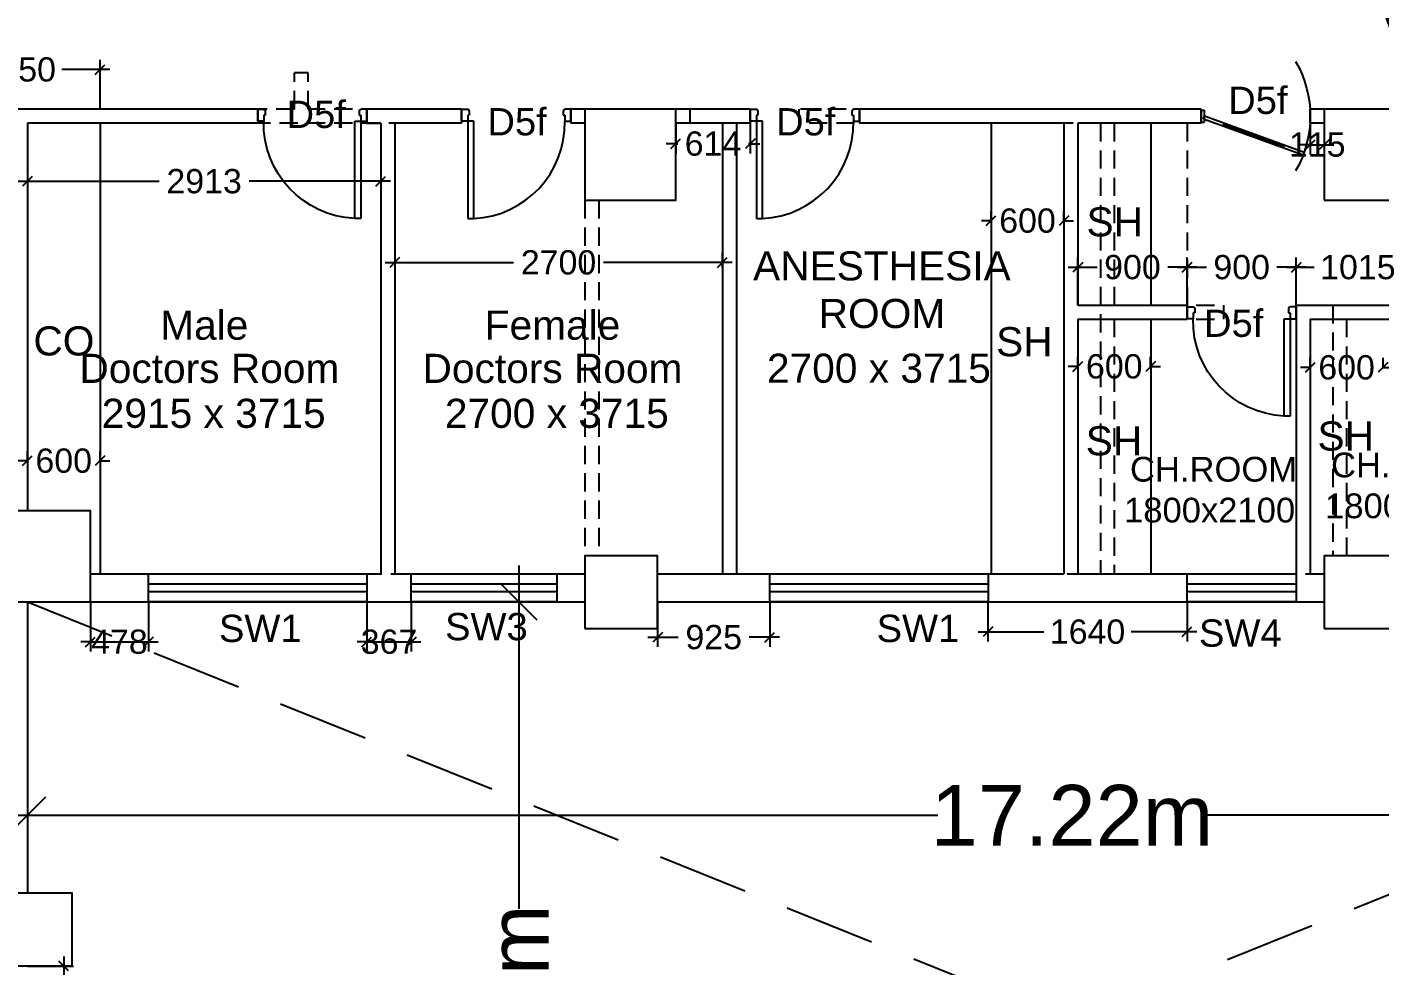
# Model space of a CAD drawing. Extents: x 6345096 to 6738923, y -6490958 to -6305885.
# Drawn here: x 6618471 to 6629621, y -6354541 to -6346804 of the extents above; entities that cross this region are included whole.
import ezdxf
from ezdxf.enums import TextEntityAlignment as Align

# ---------------------------------------------------------------- set-up
doc = ezdxf.new("R2010")
doc.units = 0
doc.header["$LTSCALE"] = 600
doc.header["$MEASUREMENT"] = 0
doc.header["$PDMODE"] = 35
doc.linetypes.add('HIDDEN', pattern=[0.375, 0.25, -0.125])
doc.linetypes.add('HIDDEN2', pattern=[0.1875, 0.125, -0.0625])
doc.layers.get('0').update_dxf_attribs({"linetype": 'CONTINUOUS'})
doc.layers.get('Defpoints').update_dxf_attribs({"linetype": 'CONTINUOUS'})
for name, color, linetype in [('8', 8, 'CONTINUOUS'), ('Counter', 7, 'CONTINUOUS'), ('DIMEN', 5, 'CONTINUOUS'), ('DOOR', 32, 'CONTINUOUS'), ('Duct', 8, 'CONTINUOUS'), ('FURN', 32, 'CONTINUOUS'), ('HS', 251, 'CONTINUOUS'), ('joinery', 7, 'CONTINUOUS'), ('LA-column', 3, 'CONTINUOUS'), ('REVISIONS', 6, 'CONTINUOUS'), ('Room Dim', 1, 'CONTINUOUS'), ('Shleves', 7, 'CONTINUOUS'), ('TEXT', 6, 'CONTINUOUS'), ('Walls', 7, 'CONTINUOUS'), ('WIN', 151, 'CONTINUOUS'), ('Working Dim', 5, 'CONTINUOUS')]:
    doc.layers.add(name, color=color, linetype=linetype)
doc.styles.add('ari', font='arial.ttf')
doc.styles.add('ARIAL', font='arial.ttf')
doc.styles.get("Standard").update_dxf_attribs({"font": 'romans.shx'})
doc.dimstyles.new('int. dim', dxfattribs={"dimtxt": 200, "dimasz": 80, "dimexe": 80, "dimexo": 0, "dimgap": 70, "dimtad": 0, "dimdec": 0, "dimzin": 12, "dimdsep": 46, "dimtxsty": 'ari', "dimblk": 'OBLIQUE', "dimcen": 2, "dimdle": 80, "dimclrd": 256, "dimclre": 256, "dimclrt": 6, "dimadec": 0, "dimazin": 0, "dimtfac": 1, "dimtdec": 0, "dimtix": 1, "dimtmove": 2, "dimatfit": 3, "dimfxl": 1, "dimtolj": 1, "dimtzin": 0, "dimlwd": -1, "dimlwe": -1, "dimarcsym": 0})
doc.dimstyles.new('STANDARD$0', dxfattribs={"dimscale": 0, "dimtxt": 150, "dimasz": 125, "dimexe": 0.75, "dimexo": 1, "dimgap": 25, "dimtad": 1, "dimdec": 0, "dimdsep": 46, "dimtxsty": 'Standard', "dimblk1": 'DOT', "dimblk2": 'DOT', "dimsah": 1, "dimcen": 2.5, "dimclrd": 1, "dimclre": 1, "dimclrt": 3, "dimadec": 0, "dimazin": 0, "dimtfac": 1, "dimtdec": 0, "dimtmove": 0, "dimatfit": 3, "dimldrblk": 'DOT', "dimfxl": 1, "dimtolj": 1, "dimtzin": 0, "dimarcsym": 0})

# ---------------------------------------------------------------- blocks, each defined once
blk = doc.blocks.new('Z$W@#5624')
at = {"layer": 'DOOR'}
for p, q in [((19, 470), (840, 769)), ((28, 446), (849, 745)), ((188, 518), (680, 697)), ((676, 709), (685, 685)), ((0, 400), (0, 499)), ((0, 499), (25, 499)), ((19, 470), (28, 446)), ((25, 400), (25, 499)), ((183, 529), (192, 506)), ((1770, 453), (949, 154)), ((1779, 429), (1770, 453)), ((1798, 499), (1773, 499)), ((1773, 400), (1773, 499)), ((1798, 400), (1798, 499)), ((0, 400), (25, 400)), ((1779, 429), (957, 130)), ((1610, 381), (1117, 202)), ((1614, 369), (1606, 393)), ((1798, 400), (1773, 400)), ((1113, 214), (1122, 190))]:
    blk.add_line(p, q, dxfattribs=at)
at = {"layer": 'DOOR', "color": 145}
for centre, start_param, end_param in [((0, 449), 2.617994, 3.665191), ((1798, 449), -0.523599, 0.523599)]:
    blk.add_ellipse(centre, major_axis=(-899, 0), ratio=1, start_param=start_param, end_param=end_param, dxfattribs=at)
blk = doc.blocks.new('A$C0C564F2B')
at = {"layer": 'DOOR'}
for p, q in [((-31, 4), (-944, -329)), ((-21, -23), (-31, 4)), ((-28, 56), (-28, -56)), ((0, 56), (-28, 56)), ((0, 56), (0, -56)), ((-21, -23), (-935, -355)), ((-209, -76), (-757, -276)), ((-204, -89), (-214, -63)), ((0, -56), (-28, -56)), ((-752, -289), (-762, -262))]:
    blk.add_line(p, q, dxfattribs=at)
at = {"layer": 'DOOR', "color": 145}
blk.add_ellipse((0, 0), major_axis=(-1000, 0), ratio=1, start_param=-0.523599, end_param=0.523599, dxfattribs=at)
blk = doc.blocks.new('1000')
at = {"layer": 'DOOR'}
for p, q in [((0, -100), (0, 0)), ((0, 0), (50, 0)), ((50, -100), (0, -100)), ((50, 0), (50, -2)), ((63, -49), (50, -49)), ((50, -49), (50, -100)), ((50, -100), (50, -901)), ((100, -100), (50, -100)), ((63, -13), (61, -13)), ((63, -13), (63, -49)), ((100, -901), (100, -100)), ((837, -13), (837, -49)), ((837, -13), (839, -13)), ((837, -49), (850, -49)), ((850, 0), (850, -2)), ((900, 0), (850, 0)), ((850, -49), (850, -100)), ((850, -100), (900, -100)), ((900, -100), (900, 0)), ((50, -901), (100, -901))]:
    blk.add_line(p, q, dxfattribs=at)
for centre, major_axis, start_param, end_param in [((50, -13), (-7.95, 7.95), 3.926991, 5.497787), ((850, -13), (7.95, 7.95), 0.785398, 2.356194)]:
    blk.add_ellipse(centre, major_axis=major_axis, ratio=1, start_param=start_param, end_param=end_param, dxfattribs=at)
at = {"layer": 'DOOR', "color": 145}
blk.add_ellipse((64, -115), major_axis=(-520, 590), ratio=1, start_param=2.464943, end_param=4.009476, dxfattribs=at)
blk = doc.blocks.new('_Oblique')
at = {"color": 0, "linetype": 'ByBlock', "lineweight": -2}
blk.add_line((-0.5, -0.5), (0.5, 0.5), dxfattribs=at)
blk = doc.blocks.new('*D976')
at = {"layer": 'Defpoints', "color": 0, "transparency": 16777216}
for p in [(6629046, -6347596, 5), (6629161, -6347596, 5), (6629161, -6347773)]:
    blk.add_point(p, dxfattribs=at)
at = {"layer": 'Working Dim', "transparency": 16777216}
for p, q in [((6629046, -6347596), (6629046, -6347853)), ((6629161, -6347596), (6629161, -6347853)), ((6629046, -6347773), (6628966, -6347773)), ((6629046, -6347773), (6629161, -6347773)), ((6629161, -6347773), (6629241, -6347773))]:
    blk.add_line(p, q, dxfattribs=at)
at = {"layer": 'Working Dim', "transparency": 16777216, "xscale": 80, "yscale": 80, "zscale": 80}
blk.add_blockref('_Oblique', (6629046, -6347773), dxfattribs=at)
at = {"layer": 'Working Dim', "transparency": 16777216, "xscale": 80, "yscale": 80, "zscale": 80, "rotation": 180}
blk.add_blockref('_Oblique', (6629161, -6347773), dxfattribs=at)
at = {"layer": 'Working Dim', "color": 6, "transparency": 16777216, "insert": (6629104, -6347773), "char_height": 200, "attachment_point": 5, "style": 'ari'}
blk.add_mtext('\\A1;115', dxfattribs=at)
blk = doc.blocks.new('*D977')
at = {"layer": 'Defpoints', "color": 0, "transparency": 16777216}
for p in [(6623667, -6351535, 3), (6624592, -6351540), (6624592, -6351832)]:
    blk.add_point(p, dxfattribs=at)
at = {"layer": 'Working Dim', "transparency": 16777216}
for p, q in [((6623667, -6351535), (6623667, -6351912)), ((6624592, -6351540), (6624592, -6351912)), ((6623587, -6351832), (6623838, -6351832)), ((6624672, -6351832), (6624421, -6351832))]:
    blk.add_line(p, q, dxfattribs=at)
at = {"layer": 'Working Dim', "transparency": 16777216, "xscale": 80, "yscale": 80, "zscale": 80, "rotation": 180}
blk.add_blockref('_Oblique', (6623667, -6351832), dxfattribs=at)
at = {"layer": 'Working Dim', "transparency": 16777216, "xscale": 80, "yscale": 80, "zscale": 80}
blk.add_blockref('_Oblique', (6624592, -6351832), dxfattribs=at)
at = {"layer": 'Working Dim', "color": 6, "transparency": 16777216, "insert": (6624130, -6351832), "char_height": 200, "attachment_point": 5, "style": 'ari'}
blk.add_mtext('\\A1;925', dxfattribs=at)
blk = doc.blocks.new('*D1156')
at = {"layer": 'Defpoints', "color": 0, "transparency": 16777216}
for p in [(6618473, -6350382, 5), (6619073, -6350378), (6619073, -6350382, 5)]:
    blk.add_point(p, dxfattribs=at)
at = {"layer": 'Working Dim', "transparency": 16777216}
for p, q in [((6618473, -6350382), (6618473, -6350298)), ((6619073, -6350382), (6619073, -6350298)), ((6618473, -6350378), (6618393, -6350378)), ((6618473, -6350378), (6618482, -6350378)), ((6619073, -6350378), (6619065, -6350378)), ((6619073, -6350378), (6619153, -6350378))]:
    blk.add_line(p, q, dxfattribs=at)
at = {"layer": 'Working Dim', "transparency": 16777216, "xscale": 80, "yscale": 80, "zscale": 80}
blk.add_blockref('_Oblique', (6618473, -6350378), dxfattribs=at)
at = {"layer": 'Working Dim', "transparency": 16777216, "xscale": 80, "yscale": 80, "zscale": 80, "rotation": 180}
blk.add_blockref('_Oblique', (6619073, -6350378), dxfattribs=at)
at = {"layer": 'Working Dim', "color": 6, "transparency": 16777216, "insert": (6618773, -6350378), "char_height": 200, "attachment_point": 5, "style": 'ari'}
blk.add_mtext('\\A1;600', dxfattribs=at)
blk = doc.blocks.new('*D1157')
at = {"layer": 'Defpoints', "color": 0, "transparency": 16777216}
for p in [(6628031, -6348783), (6627131, -6349095, 5), (6628031, -6349095, 2)]:
    blk.add_point(p, dxfattribs=at)
at = {"layer": 'Working Dim', "transparency": 16777216}
for p, q in [((6627131, -6349095), (6627131, -6348703)), ((6628031, -6349095), (6628031, -6348703)), ((6627051, -6348783), (6627291, -6348783)), ((6628111, -6348783), (6627872, -6348783))]:
    blk.add_line(p, q, dxfattribs=at)
at = {"layer": 'Working Dim', "transparency": 16777216, "xscale": 80, "yscale": 80, "zscale": 80, "rotation": 180}
blk.add_blockref('_Oblique', (6627131, -6348783), dxfattribs=at)
at = {"layer": 'Working Dim', "transparency": 16777216, "xscale": 80, "yscale": 80, "zscale": 80}
blk.add_blockref('_Oblique', (6628031, -6348783), dxfattribs=at)
at = {"layer": 'Working Dim', "color": 6, "transparency": 16777216, "insert": (6627581, -6348783), "char_height": 200, "attachment_point": 5, "style": 'ari'}
blk.add_mtext('\\A1;900', dxfattribs=at)
blk = doc.blocks.new('*D1158')
at = {"layer": 'Defpoints', "color": 0, "transparency": 16777216}
for p in [(6628931, -6348783), (6628031, -6349095, 2), (6628931, -6349095, 5)]:
    blk.add_point(p, dxfattribs=at)
at = {"layer": 'Working Dim', "transparency": 16777216}
for p, q in [((6628031, -6349095), (6628031, -6348703)), ((6628931, -6349095), (6628931, -6348703)), ((6627951, -6348783), (6628191, -6348783)), ((6629011, -6348783), (6628772, -6348783))]:
    blk.add_line(p, q, dxfattribs=at)
at = {"layer": 'Working Dim', "transparency": 16777216, "xscale": 80, "yscale": 80, "zscale": 80, "rotation": 180}
blk.add_blockref('_Oblique', (6628031, -6348783), dxfattribs=at)
at = {"layer": 'Working Dim', "transparency": 16777216, "xscale": 80, "yscale": 80, "zscale": 80}
blk.add_blockref('_Oblique', (6628931, -6348783), dxfattribs=at)
at = {"layer": 'Working Dim', "color": 6, "transparency": 16777216, "insert": (6628481, -6348783), "char_height": 200, "attachment_point": 5, "style": 'ari'}
blk.add_mtext('\\A1;900', dxfattribs=at)
blk = doc.blocks.new('*D1159')
at = {"layer": 'Defpoints', "color": 0, "transparency": 16777216}
for p in [(6629946, -6348783), (6628931, -6349095, 5), (6629946, -6349095, 5)]:
    blk.add_point(p, dxfattribs=at)
at = {"layer": 'Working Dim', "transparency": 16777216}
for p, q in [((6628931, -6349095), (6628931, -6348703)), ((6629946, -6349095), (6629946, -6348703)), ((6628851, -6348783), (6629079, -6348783)), ((6630026, -6348783), (6629799, -6348783))]:
    blk.add_line(p, q, dxfattribs=at)
at = {"layer": 'Working Dim', "transparency": 16777216, "xscale": 80, "yscale": 80, "zscale": 80, "rotation": 180}
blk.add_blockref('_Oblique', (6628931, -6348783), dxfattribs=at)
at = {"layer": 'Working Dim', "transparency": 16777216, "xscale": 80, "yscale": 80, "zscale": 80}
blk.add_blockref('_Oblique', (6629946, -6348783), dxfattribs=at)
at = {"layer": 'Working Dim', "color": 6, "transparency": 16777216, "insert": (6629439, -6348783), "char_height": 200, "attachment_point": 5, "style": 'ari'}
blk.add_mtext('\\A1;1015', dxfattribs=at)
blk = doc.blocks.new('*D1173')
at = {"layer": 'Defpoints', "color": 0, "transparency": 16777216}
for p in [(6618473, -6354542, 5), (6618473, -6355603), (6618773, -6355603)]:
    blk.add_point(p, dxfattribs=at)
at = {"layer": 'Working Dim', "transparency": 16777216}
for p, q in [((6618773, -6354462), (6618773, -6354714)), ((6618473, -6354542), (6618853, -6354542)), ((6618773, -6355683), (6618773, -6355431)), ((6618473, -6355603), (6618853, -6355603))]:
    blk.add_line(p, q, dxfattribs=at)
at = {"layer": 'Working Dim', "transparency": 16777216, "xscale": 80, "yscale": 80, "zscale": 80}
for p, rotation in [((6618773, -6354542), 90), ((6618773, -6355603), 270)]:
    blk.add_blockref('_Oblique', p, dxfattribs=dict(at, rotation=rotation))
at = {"layer": 'Working Dim', "color": 6, "transparency": 16777216, "insert": (6618773, -6355072), "char_height": 200, "attachment_point": 5, "rotation": 90, "style": 'ari'}
blk.add_mtext('\\A1;1060', dxfattribs=at)
blk = doc.blocks.new('*D1175')
at = {"layer": 'Defpoints', "color": 0, "transparency": 16777216}
for p in [(6622421, -6351540, 5), (6622524, -6351540), (6622421, -6358470, 16)]:
    blk.add_point(p, dxfattribs=at)
at = {"layer": 'DIMEN', "color": 8, "transparency": 16777216}
for p, q in [((6622524, -6351240), (6622524, -6354069)), ((6622421, -6351540), (6622824, -6351540)), ((6622524, -6358770), (6622524, -6355941)), ((6622421, -6358470), (6622824, -6358470))]:
    blk.add_line(p, q, dxfattribs=at)
at = {"layer": 'DIMEN', "color": 8, "transparency": 16777216, "xscale": 300, "yscale": 300, "zscale": 300}
for p, rotation in [((6622524, -6351540), 90), ((6622524, -6358470), 270)]:
    blk.add_blockref('_Oblique', p, dxfattribs=dict(at, rotation=rotation))
at = {"layer": 'DIMEN', "color": 7, "transparency": 16777216, "insert": (6622524, -6355005), "char_height": 500, "attachment_point": 5, "rotation": 90, "style": 'ari'}
blk.add_mtext('\\A1;6.93m', dxfattribs=at)
blk = doc.blocks.new('*D1287')
at = {"layer": 'Defpoints', "color": 0, "transparency": 16777216}
for p in [(6635692, -6352961), (6618473, -6353026), (6635692, -6353299)]:
    blk.add_point(p, dxfattribs=at)
at = {"layer": 'DIMEN', "color": 8, "transparency": 16777216}
for p, q in [((6635692, -6352961), (6635692, -6353599)), ((6618473, -6353026), (6618473, -6353599)), ((6618173, -6353299), (6625977, -6353299)), ((6635992, -6353299), (6628188, -6353299))]:
    blk.add_line(p, q, dxfattribs=at)
at = {"layer": 'DIMEN', "color": 8, "transparency": 16777216, "xscale": 300, "yscale": 300, "zscale": 300, "rotation": 180}
blk.add_blockref('_Oblique', (6618473, -6353299), dxfattribs=at)
at = {"layer": 'DIMEN', "color": 8, "transparency": 16777216, "xscale": 300, "yscale": 300, "zscale": 300}
blk.add_blockref('_Oblique', (6635692, -6353299), dxfattribs=at)
at = {"layer": 'DIMEN', "color": 7, "transparency": 16777216, "insert": (6627083, -6353299), "char_height": 500, "attachment_point": 5, "style": 'ari'}
blk.add_mtext('\\A1;17.22m', dxfattribs=at)
blk = doc.blocks.new('*D1356')
at = {"layer": 'Defpoints', "color": 0, "transparency": 16777216}
for p in [(6626390, -6351540, 2), (6628031, -6351540, 1), (6628031, -6351787)]:
    blk.add_point(p, dxfattribs=at)
at = {"layer": 'Working Dim', "transparency": 16777216}
for p, q in [((6626390, -6351540), (6626390, -6351867)), ((6628031, -6351540), (6628031, -6351867)), ((6626310, -6351787), (6626852, -6351787)), ((6628111, -6351787), (6627570, -6351787))]:
    blk.add_line(p, q, dxfattribs=at)
at = {"layer": 'Working Dim', "transparency": 16777216, "xscale": 80, "yscale": 80, "zscale": 80, "rotation": 180}
blk.add_blockref('_Oblique', (6626390, -6351787), dxfattribs=at)
at = {"layer": 'Working Dim', "transparency": 16777216, "xscale": 80, "yscale": 80, "zscale": 80}
blk.add_blockref('_Oblique', (6628031, -6351787), dxfattribs=at)
at = {"layer": 'Working Dim', "color": 6, "transparency": 16777216, "insert": (6627211, -6351787), "char_height": 200, "attachment_point": 5, "style": 'ari'}
blk.add_mtext('\\A1;1640', dxfattribs=at)
blk = doc.blocks.new('*D1400')
at = {"layer": 'Defpoints', "color": 0, "transparency": 16777216}
for p in [(6619073, -6347154), (6617723, -6347480), (6619073, -6347480, 5)]:
    blk.add_point(p, dxfattribs=at)
at = {"layer": 'Working Dim', "transparency": 16777216}
for p, q in [((6617643, -6347154), (6618040, -6347154)), ((6617723, -6347480), (6617723, -6347074)), ((6619153, -6347154), (6618757, -6347154)), ((6619073, -6347480), (6619073, -6347074))]:
    blk.add_line(p, q, dxfattribs=at)
at = {"layer": 'Working Dim', "transparency": 16777216, "xscale": 80, "yscale": 80, "zscale": 80, "rotation": 180}
blk.add_blockref('_Oblique', (6617723, -6347154), dxfattribs=at)
at = {"layer": 'Working Dim', "transparency": 16777216, "xscale": 80, "yscale": 80, "zscale": 80}
blk.add_blockref('_Oblique', (6619073, -6347154), dxfattribs=at)
at = {"layer": 'Working Dim', "color": 6, "transparency": 16777216, "insert": (6618398, -6347154), "char_height": 200, "attachment_point": 5, "style": 'ari'}
blk.add_mtext('\\A1;1350', dxfattribs=at)
blk = doc.blocks.new('*D1950')
at = {"layer": 'Defpoints', "color": 0, "transparency": 16777216}
for p in [(6626416, -6348400), (6627016, -6348400), (6627016, -6348400)]:
    blk.add_point(p, dxfattribs=at)
at = {"layer": 'Working Dim', "transparency": 16777216}
for p, q in [((6626416, -6348400), (6626336, -6348400)), ((6626416, -6348400), (6626416, -6348320)), ((6626416, -6348400), (6626425, -6348400)), ((6627016, -6348400), (6627008, -6348400)), ((6627016, -6348400), (6627016, -6348320)), ((6627016, -6348400), (6627096, -6348400))]:
    blk.add_line(p, q, dxfattribs=at)
at = {"layer": 'Working Dim', "transparency": 16777216, "xscale": 80, "yscale": 80, "zscale": 80}
blk.add_blockref('_Oblique', (6626416, -6348400), dxfattribs=at)
at = {"layer": 'Working Dim', "transparency": 16777216, "xscale": 80, "yscale": 80, "zscale": 80, "rotation": 180}
blk.add_blockref('_Oblique', (6627016, -6348400), dxfattribs=at)
at = {"layer": 'Working Dim', "color": 6, "transparency": 16777216, "insert": (6626716, -6348400), "char_height": 200, "attachment_point": 5, "style": 'ari'}
blk.add_mtext('\\A1;600', dxfattribs=at)
blk = doc.blocks.new('*D2010')
at = {"layer": 'Defpoints', "color": 0, "transparency": 16777216}
for p in [(6623817, -6347596, 5), (6624431, -6347596, 15), (6624431, -6347765)]:
    blk.add_point(p, dxfattribs=at)
at = {"layer": 'Working Dim', "transparency": 16777216}
for p, q in [((6623817, -6347596), (6623817, -6347845)), ((6624431, -6347596), (6624431, -6347845)), ((6623817, -6347765), (6623737, -6347765)), ((6623817, -6347765), (6623833, -6347765)), ((6624431, -6347765), (6624416, -6347765)), ((6624431, -6347765), (6624511, -6347765))]:
    blk.add_line(p, q, dxfattribs=at)
at = {"layer": 'Working Dim', "transparency": 16777216, "xscale": 80, "yscale": 80, "zscale": 80}
blk.add_blockref('_Oblique', (6623817, -6347765), dxfattribs=at)
at = {"layer": 'Working Dim', "transparency": 16777216, "xscale": 80, "yscale": 80, "zscale": 80, "rotation": 180}
blk.add_blockref('_Oblique', (6624431, -6347765), dxfattribs=at)
at = {"layer": 'Working Dim', "color": 6, "transparency": 16777216, "insert": (6624124, -6347765), "char_height": 200, "attachment_point": 5, "style": 'ari'}
blk.add_mtext('\\A1;614', dxfattribs=at)
blk = doc.blocks.new('*D2011')
at = {"layer": 'Defpoints', "color": 0, "transparency": 16777216}
for p in [(6618993, -6351540, 5), (6619471, -6351540, 40), (6619471, -6351870)]:
    blk.add_point(p, dxfattribs=at)
at = {"layer": 'Working Dim', "transparency": 16777216}
for p, q in [((6618993, -6351540), (6618993, -6351950)), ((6619471, -6351540), (6619471, -6351950)), ((6618993, -6351870), (6618913, -6351870)), ((6618993, -6351870), (6619471, -6351870)), ((6619471, -6351870), (6619551, -6351870))]:
    blk.add_line(p, q, dxfattribs=at)
at = {"layer": 'Working Dim', "transparency": 16777216, "xscale": 80, "yscale": 80, "zscale": 80}
blk.add_blockref('_Oblique', (6618993, -6351870), dxfattribs=at)
at = {"layer": 'Working Dim', "transparency": 16777216, "xscale": 80, "yscale": 80, "zscale": 80, "rotation": 180}
blk.add_blockref('_Oblique', (6619471, -6351870), dxfattribs=at)
at = {"layer": 'Working Dim', "color": 6, "transparency": 16777216, "insert": (6619232, -6351870), "char_height": 200, "attachment_point": 5, "style": 'ari'}
blk.add_mtext('\\A1;478', dxfattribs=at)
blk = doc.blocks.new('*D2012')
at = {"layer": 'Defpoints', "color": 0, "transparency": 16777216}
for p in [(6621270, -6351540, 40), (6621637, -6351540, 1), (6621637, -6351870)]:
    blk.add_point(p, dxfattribs=at)
at = {"layer": 'Working Dim', "transparency": 16777216}
for p, q in [((6621270, -6351540), (6621270, -6351950)), ((6621637, -6351540), (6621637, -6351950)), ((6621270, -6351870), (6621190, -6351870)), ((6621270, -6351870), (6621637, -6351870)), ((6621637, -6351870), (6621717, -6351870))]:
    blk.add_line(p, q, dxfattribs=at)
at = {"layer": 'Working Dim', "transparency": 16777216, "xscale": 80, "yscale": 80, "zscale": 80}
blk.add_blockref('_Oblique', (6621270, -6351870), dxfattribs=at)
at = {"layer": 'Working Dim', "transparency": 16777216, "xscale": 80, "yscale": 80, "zscale": 80, "rotation": 180}
blk.add_blockref('_Oblique', (6621637, -6351870), dxfattribs=at)
at = {"layer": 'Working Dim', "color": 6, "transparency": 16777216, "insert": (6621454, -6351870), "char_height": 200, "attachment_point": 5, "style": 'ari'}
blk.add_mtext('\\A1;367', dxfattribs=at)
blk = doc.blocks.new('*D2013')
at = {"layer": 'Defpoints', "color": 0, "transparency": 16777216}
for p in [(6618473, -6348013), (6621386, -6348013), (6621386, -6348075)]:
    blk.add_point(p, dxfattribs=at)
at = {"layer": 'Working Dim', "transparency": 16777216}
for p, q in [((6618473, -6348013), (6618473, -6348155)), ((6621386, -6348013), (6621386, -6348155)), ((6618393, -6348075), (6619560, -6348075)), ((6621466, -6348075), (6620300, -6348075))]:
    blk.add_line(p, q, dxfattribs=at)
at = {"layer": 'Working Dim', "transparency": 16777216, "xscale": 80, "yscale": 80, "zscale": 80, "rotation": 180}
blk.add_blockref('_Oblique', (6618473, -6348075), dxfattribs=at)
at = {"layer": 'Working Dim', "transparency": 16777216, "xscale": 80, "yscale": 80, "zscale": 80}
blk.add_blockref('_Oblique', (6621386, -6348075), dxfattribs=at)
at = {"layer": 'Working Dim', "color": 6, "transparency": 16777216, "insert": (6619930, -6348075), "char_height": 200, "attachment_point": 5, "style": 'ari'}
blk.add_mtext('\\A1;2913', dxfattribs=at)
blk = doc.blocks.new('*D2014')
at = {"layer": 'Defpoints', "color": 0, "transparency": 16777216}
for p in [(6621501, -6348717), (6624201, -6348744), (6624201, -6348789, 11177)]:
    blk.add_point(p, dxfattribs=at)
at = {"layer": 'Working Dim', "transparency": 16777216}
for p, q in [((6621501, -6348717), (6621501, -6348824)), ((6624201, -6348789), (6624201, -6348664)), ((6621421, -6348744), (6622481, -6348744)), ((6624281, -6348744), (6623221, -6348744))]:
    blk.add_line(p, q, dxfattribs=at)
at = {"layer": 'Working Dim', "transparency": 16777216, "xscale": 80, "yscale": 80, "zscale": 80, "rotation": 180}
blk.add_blockref('_Oblique', (6621501, -6348744), dxfattribs=at)
at = {"layer": 'Working Dim', "transparency": 16777216, "xscale": 80, "yscale": 80, "zscale": 80}
blk.add_blockref('_Oblique', (6624201, -6348744), dxfattribs=at)
at = {"layer": 'Working Dim', "color": 6, "transparency": 16777216, "insert": (6622851, -6348744), "char_height": 200, "attachment_point": 5, "style": 'ari'}
blk.add_mtext('\\A1;2700', dxfattribs=at)
blk = doc.blocks.new('*D2069')
at = {"layer": 'Defpoints', "color": 0, "transparency": 16777216}
for p in [(6629046, -6349609), (6629046, -6349609), (6629646, -6349609, -3)]:
    blk.add_point(p, dxfattribs=at)
at = {"layer": 'Working Dim', "transparency": 16777216}
for p, q in [((6629046, -6349609), (6628966, -6349609)), ((6629046, -6349609), (6629046, -6349529)), ((6629046, -6349609), (6629055, -6349609)), ((6629646, -6349609), (6629638, -6349609)), ((6629646, -6349609), (6629646, -6349529)), ((6629646, -6349609), (6629726, -6349609))]:
    blk.add_line(p, q, dxfattribs=at)
at = {"layer": 'Working Dim', "transparency": 16777216, "xscale": 80, "yscale": 80, "zscale": 80}
blk.add_blockref('_Oblique', (6629046, -6349609), dxfattribs=at)
at = {"layer": 'Working Dim', "transparency": 16777216, "xscale": 80, "yscale": 80, "zscale": 80, "rotation": 180}
blk.add_blockref('_Oblique', (6629646, -6349609), dxfattribs=at)
at = {"layer": 'Working Dim', "color": 6, "transparency": 16777216, "insert": (6629346, -6349609), "char_height": 200, "attachment_point": 5, "style": 'ari'}
blk.add_mtext('\\A1;600', dxfattribs=at)
blk = doc.blocks.new('*D2070')
at = {"layer": 'Defpoints', "color": 0, "transparency": 16777216}
for p in [(6627131, -6349609), (6627731, -6349601), (6627731, -6349609, -3)]:
    blk.add_point(p, dxfattribs=at)
at = {"layer": 'Working Dim', "transparency": 16777216}
for p, q in [((6627131, -6349609), (6627131, -6349521)), ((6627731, -6349609), (6627731, -6349521)), ((6627131, -6349601), (6627051, -6349601)), ((6627131, -6349601), (6627140, -6349601)), ((6627731, -6349601), (6627723, -6349601)), ((6627731, -6349601), (6627811, -6349601))]:
    blk.add_line(p, q, dxfattribs=at)
at = {"layer": 'Working Dim', "transparency": 16777216, "xscale": 80, "yscale": 80, "zscale": 80}
blk.add_blockref('_Oblique', (6627131, -6349601), dxfattribs=at)
at = {"layer": 'Working Dim', "transparency": 16777216, "xscale": 80, "yscale": 80, "zscale": 80, "rotation": 180}
blk.add_blockref('_Oblique', (6627731, -6349601), dxfattribs=at)
at = {"layer": 'Working Dim', "color": 6, "transparency": 16777216, "insert": (6627431, -6349601), "char_height": 200, "attachment_point": 5, "style": 'ari'}
blk.add_mtext('\\A1;600', dxfattribs=at)
blk = doc.blocks.new('A$C2CD672AE')
at = {"layer": 'FURN', "color": 8, "linetype": 'HIDDEN'}
blk.add_line((97712.1, 108828.4, 1), (97712.1, 107328.5, 1), dxfattribs=at)
at = {"layer": 'Walls', "color": 8, "linetype": 'HIDDEN'}
for p, q in [((90354.3, 108943.3), (90354.3, 109243.5)), ((90469.3, 109243.5), (90354.3, 109243.5)), ((90469.3, 108943.3), (90469.3, 109243.5)), ((90354.3, 108943.3), (87404, 108943.4)), ((91733.1, 108943.3), (90469.3, 108943.3)), ((91733.1, 108943.3), (91733.1, 108828.3)), ((92748.1, 108943.3), (92633.1, 108943.3)), ((92633.1, 108943.3), (92633.1, 108828.3)), ((93613, 108943.3), (93498, 108943.3)), ((93613, 108943.3), (93613, 108828.3)), ((97827, 108943.3), (94513, 108943.3)), ((94513, 108943.3), (94513, 108828.3)), ((97827, 108828.3), (97827, 108943.3)), ((98842, 108943.3), (98727, 108943.3)), ((98727, 108828.3), (98727, 108943.3)), ((88154, 108828.5), (88154, 105633.4)), ((91733.1, 108828.3), (88154.1, 108828.4)), ((92748, 108828.3), (92633.1, 108828.3)), ((93613, 108828.3), (93498, 108828.3)), ((96997, 108828.3), (94513, 108828.3)), ((96997.1, 108828.4), (96997.1, 105113.5)), ((97827, 108828.3), (97112, 108828.3)), ((97112.1, 108828.4), (97112.1, 107328.5)), ((98842, 108828.3), (98727, 108828.3)), ((92748.1, 108193.3), (92748.1, 105263.3)), ((92863.1, 108193.3), (92863.1, 105263.3)), ((97112.1, 107328.5), (98012.1, 107328.5)), ((98012.1, 107328.5), (98012.1, 107213.5)), ((98912.1, 107328.5), (99927.1, 107328.5)), ((98912.1, 107328.5), (98912.1, 105263.3)), ((97112.1, 107213.5), (98012.1, 107213.5)), ((97112.1, 107213.5), (97112.1, 105113.5)), ((99027.1, 107213.5), (99927.1, 107213.5)), ((99027.1, 107213.5), (99027.1, 105263.3)), ((88674, 105113.5), (92748.1, 105113.5)), ((93348.1, 105113.4), (96997.1, 105113.4)), ((97112.1, 105113.4), (98842.1, 105113.4)), ((88153.9, 104883.5), (92748.1, 104883.5)), ((88154, 104883.5), (88154, 102483.3)), ((93348.1, 104883.4), (98842.1, 104883.4))]:
    blk.add_line(p, q, dxfattribs=at)

msp = doc.modelspace()

# ---------------------------------------------------------------- linework, layer by layer
at = {"layer": 'Counter', "linetype": 'Continuous'}
msp.add_line((6619073.441, -6347595.447, -12.768), (6619073.441, -6351310.431, -12.768), dxfattribs=at)
at = {"layer": 'Duct', "color": 8, "linetype": 'HIDDEN2', "ltscale": 10}
for p, q in [((6618473.441, -6351540.547, -10.486), (6635691.942, -6358470.6, -10.486)), ((6635321.942, -6351689.463, -10.486), (6618473.441, -6358470.6, -10.486))]:
    msp.add_line(p, q, dxfattribs=at)
at = {"layer": 'LA-column', "color": 2}
for points, elevation in [([(6623067.354, -6348230.48), (6623817.354, -6348230.48), (6623817.354, -6347480.48), (6623067.354, -6347480.48)], 11176.851), ([(6629160.354, -6348230.477), (6629910.354, -6348230.477), (6629910.354, -6347480.477), (6629160.354, -6347480.477)], 11176.851), ([(6618243.353, -6351540.579), (6618993.353, -6351540.579), (6618993.353, -6350790.579), (6618243.353, -6350790.579)], 5.131), ([(6623067.354, -6351760.568), (6623667.354, -6351760.568), (6623667.354, -6351160.568), (6623067.354, -6351160.568)], 1.031), ([(6629160.354, -6351760.568), (6629760.354, -6351760.568), (6629760.354, -6351160.568), (6629160.354, -6351160.568)], -11174.789), ([(6618243.353, -6354540.569), (6618843.353, -6354540.569), (6618843.353, -6353940.569), (6618243.353, -6353940.569)], 5.131)]:
    msp.add_lwpolyline(points, close=True, dxfattribs=dict(at, elevation=elevation))
at = {"layer": 'REVISIONS', "linetype": 'Continuous'}
for p, q in [((6624201.441, -6347595.432, 11161.235), (6624201.441, -6351310.325, 11161.235)), ((6624316.441, -6347595.432, 11161.235), (6624316.441, -6351310.325, 11161.235))]:
    msp.add_line(p, q, dxfattribs=at)
at = {"layer": 'Shleves'}
for p, q in [((6619073.441, -6347595.447, -12.768), (6619073.441, -6351310.431, -12.768)), ((6626416.441, -6347595.538, -12.768), (6626416.441, -6351310.431, -12.768)), ((6627731.441, -6347595.538, -15.617), (6627731.441, -6349095.431, -15.617)), ((6627731.441, -6349210.431, -15.617), (6627731.441, -6351310.431, -15.617))]:
    msp.add_line(p, q, dxfattribs=at)
at = {"layer": 'Walls', "linetype": 'Continuous'}
for p, q in [((6620371.36, -6347480.485, -12.768), (6617723.441, -6347480.431, -12.768)), ((6620371.36, -6347480.542, 24.037), (6620371.36, -6347480.516, 24.037)), ((6620371.36, -6347480.542, 24.037), (6620371.36, -6347595.542, 24.037)), ((6622052.434, -6347480.561, 6.793), (6621271.36, -6347480.56, 24.037)), ((6621271.36, -6347480.56, 24.037), (6621271.36, -6347595.56, 24.037)), ((6622052.434, -6347480.542, -55.271), (6622052.434, -6347595.561, -55.271)), ((6622952.434, -6347480.56, -55.271), (6622952.434, -6347595.56, -55.271)), ((6623067.441, -6347480.562, -15.617), (6622952.434, -6347480.562, -13.078)), ((6624431.529, -6347480.434, 11161.235), (6623817.441, -6347480.434, 11161.235)), ((6624431.529, -6347480.434, 11161.235), (6624431.529, -6347595.434, 11161.235)), ((6625331.529, -6347480.433, 11161.235), (6625331.529, -6347595.433, 11161.235)), ((6628146.442, -6347480.538, -12.768), (6625331.529, -6347480.539, -12.768)), ((6628146.442, -6347595.538, -12.768), (6628146.442, -6347480.538, -12.768)), ((6629161.441, -6347480.537, -12.768), (6629046.442, -6347480.537, -12.768)), ((6629046.442, -6347595.538, -12.768), (6629046.442, -6347480.538, -12.768)), ((6620371.36, -6347595.485, -12.768), (6618473.441, -6347595.447, -12.768)), ((6618473.441, -6347595.447, -12.768), (6618473.441, -6350790.535, -12.768)), ((6621271.36, -6347595.531, 24.037), (6621386.353, -6347595.531, 4.211)), ((6621386.353, -6347595.56, 21.498), (6621271.36, -6347595.56, 24.037)), ((6621386.353, -6347595.528, -15.617), (6621386.353, -6351310.358, -15.617)), ((6621501.353, -6347595.531, -15.617), (6621501.353, -6351310.358, -15.617)), ((6622052.434, -6347595.561, 6.792), (6621501.353, -6347595.56, 18.959)), ((6622052.426, -6347595.512, -89.846), (6622052.434, -6347595.512, -89.847)), ((6622052.441, -6347595.519, -12.768), (6622052.434, -6347595.519, -12.768)), ((6622952.426, -6347595.53, -89.846), (6622952.434, -6347595.53, -89.847)), ((6623067.353, -6347595.562, -15.617), (6622952.434, -6347595.562, -13.079)), ((6624431.529, -6347595.434, 11161.235), (6623817.441, -6347595.434, 11161.235)), ((6627016.441, -6347595.432, 11161.235), (6625331.529, -6347595.433, 11161.235)), ((6627016.441, -6347595.538, -12.768), (6626416.441, -6347595.538, -12.768)), ((6626416.441, -6347595.538, -12.768), (6626416.441, -6351310.431, -12.768)), ((6627016.441, -6347595.538, -12.768), (6627016.441, -6351310.431, -12.768)), ((6628146.442, -6347595.538, -12.768), (6627131.441, -6347595.538, -12.768)), ((6627131.441, -6347595.538, -12.768), (6627131.441, -6349095.431, -12.768)), ((6629161.441, -6347595.537, -12.768), (6629046.442, -6347595.537, -12.768)), ((6627131.441, -6349095.431, -12.768), (6628031.441, -6349095.431, -12.768)), ((6628031.441, -6349095.431, -12.768), (6628031.441, -6349210.431, -12.768)), ((6628931.441, -6349095.431, -12.768), (6629946.441, -6349095.431, -12.768)), ((6628931.441, -6349095.431, -12.768), (6628931.441, -6351310.431, -12.768)), ((6627131.441, -6349210.431, -12.768), (6628031.441, -6349210.431, -12.768)), ((6627131.441, -6349210.431, -12.768), (6627131.441, -6351310.431, -12.768)), ((6629046.441, -6349210.431, -12.768), (6629946.441, -6349210.431, -12.768)), ((6629046.441, -6349210.431, -12.768), (6629046.441, -6351310.431, -12.768)), ((6618993.353, -6351310.358, -15.617), (6621386.353, -6351310.358, -15.617)), ((6621501.353, -6351310.358, -15.617), (6623067.441, -6351310.358, -15.617)), ((6623667.354, -6351310.431, -12.768), (6627016.441, -6351310.431, -12.768)), ((6627131.441, -6351310.431, -12.768), (6628931.441, -6351310.431, -11.854)), ((6629046.441, -6351310.431, -11.795), (6629160.444, -6351310.431, -11.737)), ((6618473.441, -6351540.49, -12.768), (6618473.441, -6353940.49, -12.768)), ((6618993.353, -6351540.358, -15.617), (6623067.441, -6351540.358, -15.617)), ((6623667.354, -6351540.431, -12.797), (6629160.444, -6351540.431, -11.737))]:
    msp.add_line(p, q, dxfattribs=at)
at = {"layer": 'WIN', "linetype": 'Continuous'}
for points, elevation in [([(6621271.36, -6351540.358), (6619471.36, -6351540.358), (6619471.36, -6351310.358), (6621271.36, -6351310.358)], -14.586), ([(6621271.36, -6351457.575), (6619471.36, -6351457.575), (6619471.36, -6351393.141), (6621271.36, -6351393.141)], -14.586), ([(6621637.354, -6351310.358), (6622837.354, -6351310.358), (6622837.354, -6351540.358), (6621637.354, -6351540.358)], -14.586), ([(6621637.354, -6351393.141), (6622837.354, -6351393.141), (6622837.354, -6351457.575), (6621637.354, -6351457.575)], -14.586), ([(6626391.941, -6351540.431), (6624591.941, -6351540.431), (6624591.941, -6351310.431), (6626391.941, -6351310.431)], -12.768), ([(6626391.941, -6351457.648), (6624591.941, -6351457.648), (6624591.941, -6351393.214), (6626391.941, -6351393.214)], -12.768), ([(6628931.441, -6351540.431), (6628031.441, -6351540.431), (6628031.441, -6351310.431), (6628931.441, -6351310.431)], -11.854), ([(6628931.441, -6351457.648), (6628031.441, -6351457.648), (6628031.441, -6351393.214), (6628931.441, -6351393.214)], -11.854)]:
    msp.add_lwpolyline(points, close=True, dxfattribs=dict(at, elevation=elevation))

# ---------------------------------------------------------------- block references
at = {"layer": 'DOOR', "linetype": 'Continuous'}
for name, p, xscale, yscale, zscale, rotation in [('Z$W@#5624', (6630303.942, -6347180.429, -10.486), 1.001247152686119, 1.001247152686119, 1.001247152686119, 90), ('1000', (6628931.447, -6349108.485, -11.176), -1.000013643875743, 1.000013647601008, 1.000013647463099, 359.9999871402099)]:
    msp.add_blockref(name, p, dxfattribs=dict(at, xscale=xscale, yscale=yscale, zscale=zscale, rotation=rotation))
at = {"layer": 'DOOR', "linetype": 'Continuous', "xscale": -0.8999999985098839, "yscale": 0.9000000022351742, "zscale": 0.9000000008707794}
msp.add_blockref('A$C0C564F2B', (6628146.442, -6347538.038, -7.637), dxfattribs=at)
at = {"layer": 'DOOR', "linetype": 'Continuous', "xscale": -1, "rotation": 359.9999871933953}
msp.add_blockref('1000', (6621271.36, -6347480.56, 34.768), dxfattribs=at)
at = {"layer": 'DOOR', "linetype": 'Continuous', "rotation": 1.280660469377369e-05}
for p in [(6622052.434, -6347480.432, -55.271), (6624431.529, -6347480.432, 11161.235)]:
    msp.add_blockref('1000', p, dxfattribs=at)
at = {"layer": 'HS'}
msp.add_blockref('A$C2CD672AE', (6530319.294, -6456423.902, 8.17), dxfattribs=at)

# ---------------------------------------------------------------- texts
at = {"layer": '8', "color": 6, "style": 'ari'}
for p in [(6628614.323, -6347520.102, -12.768), (6620853.634, -6347635.393, 34.768), (6622509.133, -6347696.553, -57.554), (6624888.228, -6347696.553, 11161.235), (6628415.538, -6349356.727, -12.768)]:
    msp.add_text('D5f', height=225, dxfattribs=at).set_placement(p, align=Align.CENTER)
at = {"layer": 'Counter', "color": 10, "style": 'ARIAL'}
msp.add_text('CO', height=240, dxfattribs=at).set_placement((6618522.947, -6349510.02, -17.899))
at = {"layer": 'joinery', "style": 'ari'}
for s, p in [('SW3', (6622256.63, -6351856.845, -25.316)), ('SW1', (6620392.784, -6351871.438, 24.037)), ('SW1', (6625813.32, -6351871.511, -12.768)), ('SW4', (6628469.989, -6351910.119, -11.854))]:
    msp.add_text(s, height=225, dxfattribs=at).set_placement(p, align=Align.CENTER)
at = {"layer": 'REVISIONS', "style": 'ARIAL'}
for s, p in [('Female', (6622801.249, -6349380.049, -14.586)), ('Doctors Room', (6622801.249, -6349736.158, -14.586))]:
    msp.add_text(s, height=240, dxfattribs=at).set_placement(p, align=Align.CENTER)
at = {"layer": 'Room Dim', "style": 'ARIAL'}
for s, p in [('2700 x 3715', (6625491.466, -6349615.125, 11163.517)), ('2915 x 3715', (6620008.96, -6349986.582, -14.586)), ('2700 x 3715', (6622836.9, -6349986.582, -14.586))]:
    msp.add_text(s, height=240, dxfattribs=at).set_placement(p, align=Align.MIDDLE_CENTER)
for p in [(6628216.871, -6350886.399, -7.637), (6629873.928, -6350851.114, -7.637)]:
    msp.add_text('1800x2100', height=204, dxfattribs=at).set_placement(p, align=Align.CENTER)
at = {"layer": 'Shleves', "color": 10, "style": 'ARIAL'}
for p in [(6627202.444, -6348528.577, -17.899), (6626457.263, -6349516.606, -12.768), (6629106.181, -6350293.744, -12.768), (6627195.938, -6350333.038, -12.768)]:
    msp.add_text('SH', height=240, dxfattribs=at).set_placement(p)
at = {"layer": 'TEXT', "color": 7, "style": 'ARIAL'}
for s, height, p in [('ANESTHESIA', 240, (6625516.301, -6348891.501, -15.617)), ('ROOM', 240, (6625516.301, -6349283.954, -15.617)), ('Male', 240, (6619931.425, -6349380.049, -14.586)), ('Doctors Room', 240, (6619973.31, -6349736.158, -14.586)), ('CH.ROOM', 204, (6628249.221, -6350549.604, -7.637)), ('CH.ROOM', 204, (6629906.278, -6350514.319, -7.637))]:
    msp.add_text(s, height=height, dxfattribs=at).set_placement(p, align=Align.CENTER)

# ---------------------------------------------------------------- dimensions: what is measured, and where the dimension line sits
at = {"layer": 'DIMEN'}
dim = msp.add_linear_dim(base=(6622524.188, -6351540.431, -12.768), p1=(6622421.252, -6358470.4, 3.314), p2=(6622421.252, -6351540.431, -7.637), angle=90, dimstyle='STANDARD$0', override={"dimscale": 1, "dimtxt": 500, "dimasz": 300, "dimexe": 300, "dimexo": 0, "dimgap": 1, "dimtad": 0, "dimdec": 2, "dimlfac": 0.001, "dimzin": 0, "dimpost": 'm', "dimtxsty": 'ari', "dimblk1": 'Oblique', "dimblk2": 'Oblique', "dimcen": 0, "dimdle": 300, "dimclrd": 8, "dimclre": 8, "dimclrt": 7, "dimadec": 2, "dimtdec": 2, "dimtmove": 2, "dimfxl": 0.75, "dimfrac": 1, "dimlwd": 65535, "dimlwe": 65535}, dxfattribs=at)
dim.commit()
dim.dimension.update_dxf_attribs({"geometry": '*D1175', "text_midpoint": (6622524.188, -6355005.415, -12.768)})
dim = msp.add_linear_dim(base=(6635691.942, -6353299.428, -12.768), p1=(6618473.441, -6353026.135, -12.768), p2=(6635691.942, -6352960.931, -12.768), dimstyle='STANDARD$0', override={"dimscale": 1, "dimtxt": 500, "dimasz": 300, "dimexe": 300, "dimexo": 0, "dimgap": 1, "dimtad": 0, "dimdec": 2, "dimlfac": 0.001, "dimzin": 0, "dimpost": 'm', "dimtxsty": 'ari', "dimblk1": 'Oblique', "dimblk2": 'Oblique', "dimcen": 0, "dimdle": 300, "dimclrd": 8, "dimclre": 8, "dimclrt": 7, "dimadec": 2, "dimtdec": 2, "dimtmove": 2, "dimfxl": 0.75, "dimfrac": 1, "dimlwd": 65535, "dimlwe": 65535}, dxfattribs=at)
dim.commit()
dim.dimension.update_dxf_attribs({"geometry": '*D1287', "text_midpoint": (6627082.691, -6353299.428, -12.768)})
at = {"layer": 'Working Dim', "color": 6}
for base, p1, p2, picture, middle in [((6619073.441, -6347153.86, -12.768), (6617723.441, -6347480.431, -12.768), (6619073.441, -6347480.431, -7.637), '*D1400', (6618398.441, -6347153.86, -12.768)), ((6624431.441, -6347764.685, -15.617), (6623817.441, -6347595.562, -10.486), (6624431.441, -6347595.562, -0.786), '*D2010', (6624124.441, -6347764.685, -15.617)), ((6629161.441, -6347772.725, -12.768), (6629046.442, -6347595.537, -7.637), (6629161.441, -6347595.537, -7.637), '*D976', (6629103.942, -6347772.725, -12.768)), ((6621386.353, -6348075.065, -15.617), (6618473.353, -6348012.63, -15.617), (6621386.353, -6348012.63, -15.617), '*D2013', (6619929.853, -6348075.065, -15.617)), ((6627016.441, -6348399.936, -12.768), (6626416.441, -6348399.936, -12.768), (6627016.441, -6348399.936, -12.768), '*D1950', (6626716.441, -6348399.936, -12.768)), ((6624201.441, -6348744.021, -15.617), (6621501.353, -6348717.263, -15.617), (6624201.441, -6348788.619, 11161.235), '*D2014', (6622851.397, -6348744.021, -15.617)), ((6628031.434, -6348783.377, -12.768), (6627131.441, -6349095.431, -7.637), (6628031.434, -6349095.431, -11.176), '*D1157', (6627581.438, -6348783.377, -12.768)), ((6628931.441, -6348783.377, -12.768), (6628031.434, -6349095.431, -11.176), (6628931.441, -6349095.431, -7.637), '*D1158', (6628481.438, -6348783.377, -12.768)), ((6629946.441, -6348783.377, -12.768), (6628931.441, -6349095.431, -7.637), (6629946.441, -6349095.431, -7.637), '*D1159', (6629438.941, -6348783.377, -12.768)), ((6627731.441, -6349601.369, -12.768), (6627131.441, -6349609.379, -12.768), (6627731.441, -6349609.379, -15.617), '*D2070', (6627431.441, -6349601.369, -12.768)), ((6629046.441, -6349609.379, -12.768), (6629646.441, -6349609.379, -15.617), (6629046.441, -6349609.379, -12.768), '*D2069', (6629346.441, -6349609.379, -12.768)), ((6619073.441, -6350377.683, -12.768), (6618473.441, -6350382.081, -7.637), (6619073.441, -6350382.081, -7.637), '*D1156', (6618773.441, -6350377.683, -12.768)), ((6619471.36, -6351870.132, -15.617), (6618993.353, -6351540.358, -10.486), (6619471.36, -6351540.358, 24.037), '*D2011', (6619232.357, -6351870.132, -15.617)), ((6621637.354, -6351870.132, -15.617), (6621270.36, -6351540.358, 24.037), (6621637.354, -6351540.358, -14.586), '*D2012', (6621453.857, -6351870.132, -15.617)), ((6624591.941, -6351831.756, -12.768), (6623667.354, -6351534.599, -10.047), (6624591.941, -6351540.431, -12.768), '*D977', (6624129.647, -6351831.756, -12.768))]:
    dim = msp.add_linear_dim(base=base, p1=p1, p2=p2, dimstyle='int. dim', override={"dimtxt": 200, "dimarcsym": 1}, dxfattribs=at)
    dim.commit()
    dim.dimension.update_dxf_attribs({"geometry": picture, "text_midpoint": middle})
dim = msp.add_linear_dim(base=(6628031.441, -6351787.447, -12.768), p1=(6626389.941, -6351540.431, -10.486), p2=(6628031.441, -6351540.431, -11.854), text='1640', dimstyle='int. dim', override={"dimtxt": 200, "dimarcsym": 1}, dxfattribs=at)
dim.commit()
dim.dimension.update_dxf_attribs({"geometry": '*D1356', "text_midpoint": (6627210.691, -6351787.447, -12.768)})
dim = msp.add_linear_dim(base=(6618772.824, -6355602.545, -12.768), p1=(6618473.441, -6354542.221, -7.637), p2=(6618473.441, -6355602.545, -12.768), angle=90, dimstyle='int. dim', override={"dimtxt": 200, "dimarcsym": 1}, dxfattribs=at)
dim.commit()
dim.dimension.update_dxf_attribs({"geometry": '*D1173', "text_midpoint": (6618772.824, -6355072.383, -12.768)})

doc.saveas('drawing.dxf')
